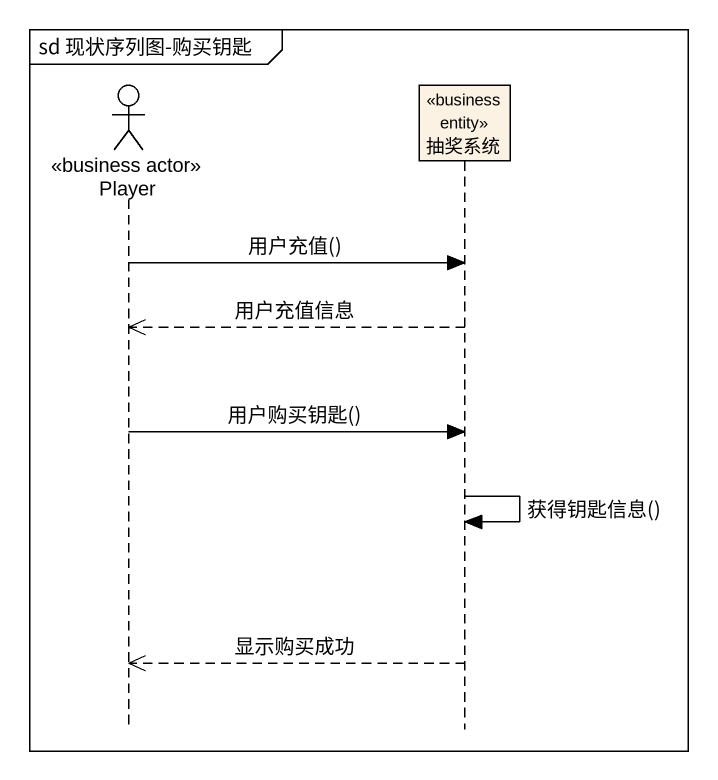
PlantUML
@startuml
mainframe sd 现状序列图-购买钥匙
hide footbox
actor Player <<business actor>>
participant 抽奖系统 <<business entity>>

Player -> 抽奖系统 : 用户充值()
抽奖系统 -->> Player : 用户充值信息
Player -> 抽奖系统 : 用户购买钥匙()
抽奖系统 -> 抽奖系统 : 获得钥匙信息()
抽奖系统 -->> Player : 显示购买成功
@enduml
